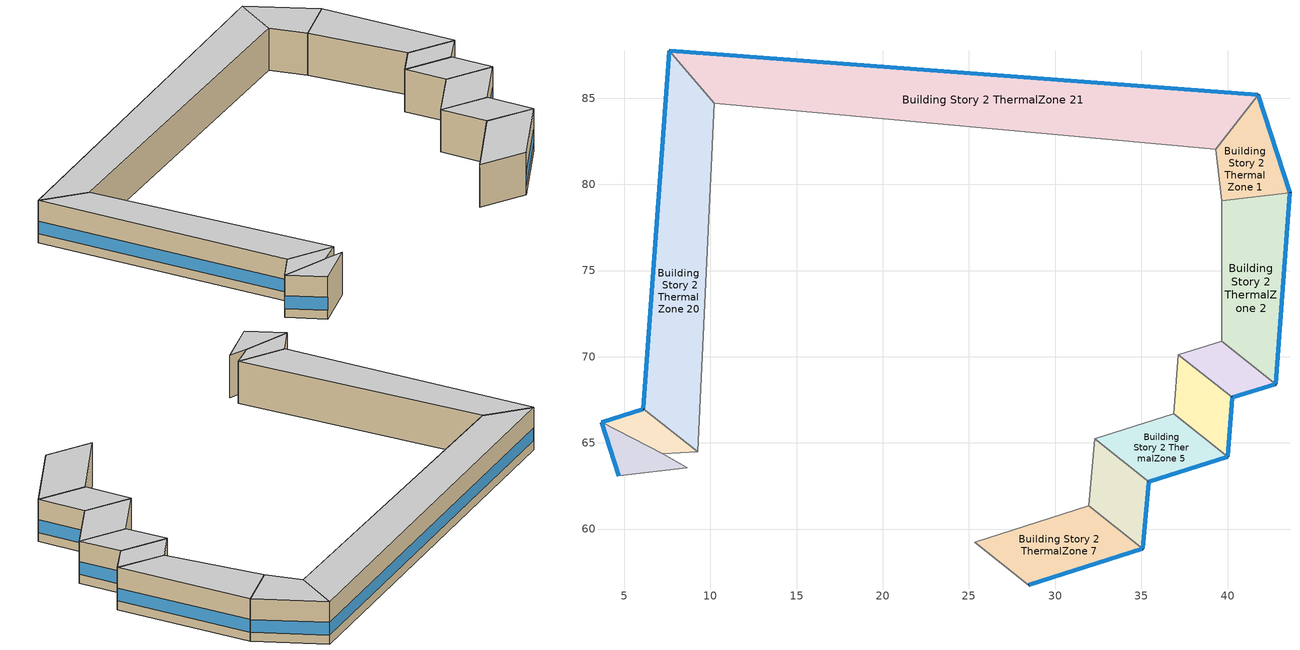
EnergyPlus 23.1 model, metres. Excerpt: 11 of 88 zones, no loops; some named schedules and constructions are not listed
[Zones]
Building Story 2 ThermalZone 1
 floor adiabatic (Typical Interior Floor): 41.78,85.18 43.63,79.52 39.65,79.04 39.31,82.04 z3.6
 wall outside (Typical Insulated Steel Framed Exterior Wall R-12.99): 43.63,79.52 41.78,85.18 z3.6:7.2
 wall adiabatic (Typical Interior Wall): 41.78,85.18 39.31,82.04 39.65,79.04 43.63,79.52 z3.6:7.2
 window (U 0.55 SHGC 0.25): 43.62,79.54 41.79,85.16 z4.36:5.45
 ceiling adiabatic (Typical Interior Ceiling): 39.31,82.04 39.65,79.04 43.63,79.52 41.78,85.18 z7.2
Building Story 2 ThermalZone 18
 floor adiabatic (Typical Interior Ceiling): 4.69,63.08 3.68,66.19 7.24,64.37 8.66,63.55 z3.6
 wall outside (Typical Insulated Steel Framed Exterior Wall R-12.99): 3.68,66.19 4.69,63.08 z3.6:7.2
 wall adiabatic (Typical Interior Wall): 4.69,63.08 8.66,63.55 7.24,64.37 3.68,66.19 z3.6:7.2
 window (U 0.55 SHGC 0.25): 3.69,66.17 4.68,63.11 z4.36:5.46
 ceiling adiabatic (Typical Interior Ceiling): 8.66,63.55 7.24,64.37 3.68,66.19 4.69,63.08 z7.2
Building Story 2 ThermalZone 19
 floor adiabatic (Typical Interior Ceiling): 3.68,66.19 6.11,66.97 9.26,64.5 7.24,64.37 z3.6
 wall outside (Typical Insulated Steel Framed Exterior Wall R-12.99): 6.11,66.97 3.68,66.19 z3.6:7.2
 wall adiabatic (Typical Interior Wall): 3.68,66.19 7.24,64.37 9.26,64.5 6.11,66.97 z3.6:7.2
 window (U 0.55 SHGC 0.25): 6.09,66.96 3.71,66.2 z4.36:5.46
 ceiling adiabatic (Typical Interior Ceiling): 7.24,64.37 9.26,64.5 6.11,66.97 3.68,66.19 z7.2
Building Story 2 ThermalZone 2
 floor adiabatic (Typical Interior Floor): 43.63,79.52 42.79,68.41 39.66,70.91 39.65,79.04 z3.6
 wall outside (Typical Insulated Steel Framed Exterior Wall R-12.99): 42.79,68.41 43.63,79.52 z3.6:7.2
 wall adiabatic (Typical Interior Wall): 43.63,79.52 39.65,79.04 39.66,70.91 42.79,68.41 z3.6:7.2
 window (U 0.55 SHGC 0.25): 42.79,68.44 43.62,79.49 z4.36:5.45
 ceiling adiabatic (Typical Interior Ceiling): 39.65,79.04 39.66,70.91 42.79,68.41 43.63,79.52 z7.2
Building Story 2 ThermalZone 20
 floor adiabatic (Typical Interior Ceiling): 6.11,66.97 7.62,87.74 10.23,84.71 9.26,64.5 z3.6
 wall outside (Typical Insulated Steel Framed Exterior Wall R-12.99): 7.62,87.74 6.11,66.97 z3.6:7.2
 wall adiabatic (Typical Interior Wall): 6.11,66.97 9.26,64.5 10.23,84.71 7.62,87.74 z3.6:7.2
 window (U 0.55 SHGC 0.25): 7.62,87.71 6.11,66.99 z4.36:5.44
 ceiling adiabatic (Typical Interior Ceiling): 9.26,64.5 10.23,84.71 7.62,87.74 6.11,66.97 z7.2
Building Story 2 ThermalZone 21
 floor adiabatic (Typical Interior Ceiling): 7.62,87.74 41.78,85.18 39.31,82.04 10.23,84.71 z3.6
 wall outside (Typical Insulated Steel Framed Exterior Wall R-12.99): 41.78,85.18 7.62,87.74 z3.6:7.2
 wall adiabatic (Typical Interior Wall): 7.62,87.74 10.23,84.71 39.31,82.04 41.78,85.18 z3.6:7.2
 window (U 0.55 SHGC 0.25): 41.76,85.19 7.65,87.74 z4.36:5.44
 ceiling adiabatic (Typical Interior Ceiling): 10.23,84.71 39.31,82.04 41.78,85.18 7.62,87.74 z7.2
Building Story 2 ThermalZone 3
 floor adiabatic (Typical Interior Floor): 42.79,68.41 40.28,67.64 37.15,70.13 39.66,70.91 z3.6
 wall outside (Typical Insulated Steel Framed Exterior Wall R-12.99): 40.28,67.64 42.79,68.41 z3.6:7.2
 wall adiabatic (Typical Interior Wall): 42.79,68.41 39.66,70.91 37.15,70.13 40.28,67.64 z3.6:7.2
 window (U 0.55 SHGC 0.25): 40.3,67.64 42.76,68.41 z4.36:5.46
 ceiling adiabatic (Typical Interior Ceiling): 39.66,70.91 37.15,70.13 40.28,67.64 42.79,68.41 z7.2
Building Story 2 ThermalZone 4
 floor adiabatic (Typical Interior Floor): 40.28,67.64 40.03,64.19 36.89,66.68 37.15,70.13 z3.6
 wall outside (Typical Insulated Steel Framed Exterior Wall R-12.99): 40.03,64.19 40.28,67.64 z3.6:7.2
 wall adiabatic (Typical Interior Wall): 40.28,67.64 37.15,70.13 36.89,66.68 40.03,64.19 z3.6:7.2
 window (U 0.55 SHGC 0.25): 40.03,64.22 40.27,67.61 z4.36:5.46
 ceiling adiabatic (Typical Interior Ceiling): 37.15,70.13 36.89,66.68 40.03,64.19 40.28,67.64 z7.2
Building Story 2 ThermalZone 5
 floor adiabatic (Typical Interior Floor): 40.03,64.19 35.42,62.75 32.3,65.25 36.89,66.68 z3.6
 wall outside (Typical Insulated Steel Framed Exterior Wall R-12.99): 35.42,62.75 40.03,64.19 z3.6:7.2
 wall adiabatic (Typical Interior Wall): 40.03,64.19 36.89,66.68 32.3,65.25 35.42,62.75 z3.6:7.2
 window (U 0.55 SHGC 0.25): 35.44,62.76 40,64.19 z4.36:5.45
 ceiling adiabatic (Typical Interior Ceiling): 36.89,66.68 32.3,65.25 35.42,62.75 40.03,64.19 z7.2
Building Story 2 ThermalZone 6
 floor adiabatic (Typical Interior Floor): 35.42,62.75 35.08,58.86 31.96,61.36 32.3,65.25 z3.6
 wall outside (Typical Insulated Steel Framed Exterior Wall R-12.99): 35.08,58.86 35.42,62.75 z3.6:7.2
 wall adiabatic (Typical Interior Wall): 35.42,62.75 32.3,65.25 31.96,61.36 35.08,58.86 z3.6:7.2
 window (U 0.55 SHGC 0.25): 35.09,58.89 35.42,62.72 z4.36:5.46
 ceiling adiabatic (Typical Interior Ceiling): 32.3,65.25 31.96,61.36 35.08,58.86 35.42,62.75 z7.2
Building Story 2 ThermalZone 7
 floor adiabatic (Typical Interior Floor): 35.08,58.86 28.47,56.75 25.33,59.23 31.96,61.36 z3.6
 wall outside (Typical Insulated Steel Framed Exterior Wall R-12.99): 28.47,56.75 35.08,58.86 z3.6:7.2
 wall adiabatic (Typical Interior Wall): 35.08,58.86 31.96,61.36 25.33,59.23 28.47,56.75 z3.6:7.2
 window (U 0.55 SHGC 0.25): 28.49,56.76 35.06,58.85 z4.36:5.45
 ceiling adiabatic (Typical Interior Ceiling): 31.96,61.36 25.33,59.23 28.47,56.75 35.08,58.86 z7.2
[Schedule:Week:Daily]
SchoolSecondary BLDG_LIGHT_OFFICE_SCH_2013 Week Rule - Jun28-Jul4: SchoolSecondary BLDG_LIGHT_OFFICE_SCH_2013 Wknd Day, SchoolSecondary BLDG_LIGHT_OFFICE_SCH_2013 Wkdy Day, SchoolSecondary BLDG_LIGHT_OFFICE_SCH_2013 Wkdy Day, SchoolSecondary BLDG_LIGHT_OFFICE_SCH_2013 Wkdy Day 1, SchoolSecondary BLDG_LIGHT_OFFICE_SCH_2013 Wkdy Day 1, SchoolSecondary BLDG_LIGHT_OFFICE_SCH_2013 Wkdy Day 1, SchoolSecondary BLDG_LIGHT_OFFICE_SCH_2013 Wknd Day 1, SchoolSecondary BLDG_LIGHT_OFFICE_SCH_2013 Default, SchoolSecondary BLDG_LIGHT_OFFICE_SCH_2013 Summer Design Day, SchoolSecondary BLDG_LIGHT_OFFICE_SCH_2013 Winter Design Day, SchoolSecondary BLDG_LIGHT_OFFICE_SCH_2013 Default, SchoolSecondary BLDG_LIGHT_OFFICE_SCH_2013 Default
SchoolSecondary BLDG_LIGHT_OFFICE_SCH_2013 Week Rule - Jul5-Aug29: SchoolSecondary BLDG_LIGHT_OFFICE_SCH_2013 Wknd Day 1, SchoolSecondary BLDG_LIGHT_OFFICE_SCH_2013 Wkdy Day 1, SchoolSecondary BLDG_LIGHT_OFFICE_SCH_2013 Wkdy Day 1, SchoolSecondary BLDG_LIGHT_OFFICE_SCH_2013 Wkdy Day 1, SchoolSecondary BLDG_LIGHT_OFFICE_SCH_2013 Wkdy Day 1, SchoolSecondary BLDG_LIGHT_OFFICE_SCH_2013 Wkdy Day 1, SchoolSecondary BLDG_LIGHT_OFFICE_SCH_2013 Wknd Day 1, SchoolSecondary BLDG_LIGHT_OFFICE_SCH_2013 Default, SchoolSecondary BLDG_LIGHT_OFFICE_SCH_2013 Summer Design Day, SchoolSecondary BLDG_LIGHT_OFFICE_SCH_2013 Winter Design Day, SchoolSecondary BLDG_LIGHT_OFFICE_SCH_2013 Default, SchoolSecondary BLDG_LIGHT_OFFICE_SCH_2013 Default
SchoolSecondary BLDG_LIGHT_OFFICE_SCH_2013 Week Rule - Aug30-Sep5: SchoolSecondary BLDG_LIGHT_OFFICE_SCH_2013 Wknd Day 1, SchoolSecondary BLDG_LIGHT_OFFICE_SCH_2013 Wkdy Day 1, SchoolSecondary BLDG_LIGHT_OFFICE_SCH_2013 Wkdy Day 2, SchoolSecondary BLDG_LIGHT_OFFICE_SCH_2013 Wkdy Day 2, SchoolSecondary BLDG_LIGHT_OFFICE_SCH_2013 Wkdy Day 2, SchoolSecondary BLDG_LIGHT_OFFICE_SCH_2013 Wkdy Day 2, SchoolSecondary BLDG_LIGHT_OFFICE_SCH_2013 Default, SchoolSecondary BLDG_LIGHT_OFFICE_SCH_2013 Default, SchoolSecondary BLDG_LIGHT_OFFICE_SCH_2013 Summer Design Day, SchoolSecondary BLDG_LIGHT_OFFICE_SCH_2013 Winter Design Day, SchoolSecondary BLDG_LIGHT_OFFICE_SCH_2013 Default, SchoolSecondary BLDG_LIGHT_OFFICE_SCH_2013 Default
SchoolSecondary BLDG_LIGHT_OFFICE_SCH_2013 Week Rule - Sep6-Dec31: SchoolSecondary BLDG_LIGHT_OFFICE_SCH_2013 Default, SchoolSecondary BLDG_LIGHT_OFFICE_SCH_2013 Wkdy Day 2, SchoolSecondary BLDG_LIGHT_OFFICE_SCH_2013 Wkdy Day 2, SchoolSecondary BLDG_LIGHT_OFFICE_SCH_2013 Wkdy Day 2, SchoolSecondary BLDG_LIGHT_OFFICE_SCH_2013 Wkdy Day 2, SchoolSecondary BLDG_LIGHT_OFFICE_SCH_2013 Wkdy Day 2, SchoolSecondary BLDG_LIGHT_OFFICE_SCH_2013 Default, SchoolSecondary BLDG_LIGHT_OFFICE_SCH_2013 Default, SchoolSecondary BLDG_LIGHT_OFFICE_SCH_2013 Summer Design Day, SchoolSecondary BLDG_LIGHT_OFFICE_SCH_2013 Winter Design Day, SchoolSecondary BLDG_LIGHT_OFFICE_SCH_2013 Default, SchoolSecondary BLDG_LIGHT_OFFICE_SCH_2013 Default
SchoolSecondary BLDG_LIGHT_BATH_SCH_2013 Week Rule - Jan1-Jan3: SchoolSecondary BLDG_LIGHT_BATH_SCH_2013 Wkdy Day, SchoolSecondary BLDG_LIGHT_BATH_SCH_2013 Wkdy Day, SchoolSecondary BLDG_LIGHT_BATH_SCH_2013 Wkdy Day, SchoolSecondary BLDG_LIGHT_BATH_SCH_2013 Wkdy Day, SchoolSecondary BLDG_LIGHT_BATH_SCH_2013 Wkdy Day, SchoolSecondary BLDG_LIGHT_BATH_SCH_2013 Wkdy Day, SchoolSecondary BLDG_LIGHT_BATH_SCH_2013 Wknd Day, SchoolSecondary BLDG_LIGHT_BATH_SCH_2013 Default, SchoolSecondary BLDG_LIGHT_BATH_SCH_2013 Summer Design Day, SchoolSecondary BLDG_LIGHT_BATH_SCH_2013 Winter Design Day, SchoolSecondary BLDG_LIGHT_BATH_SCH_2013 Default, SchoolSecondary BLDG_LIGHT_BATH_SCH_2013 Default
SchoolSecondary BLDG_LIGHT_BATH_SCH_2013 Week Rule - Jan4-Jun27: SchoolSecondary BLDG_LIGHT_BATH_SCH_2013 Wknd Day, SchoolSecondary BLDG_LIGHT_BATH_SCH_2013 Wkdy Day, SchoolSecondary BLDG_LIGHT_BATH_SCH_2013 Wkdy Day, SchoolSecondary BLDG_LIGHT_BATH_SCH_2013 Wkdy Day, SchoolSecondary BLDG_LIGHT_BATH_SCH_2013 Wkdy Day, SchoolSecondary BLDG_LIGHT_BATH_SCH_2013 Wkdy Day, SchoolSecondary BLDG_LIGHT_BATH_SCH_2013 Wknd Day, SchoolSecondary BLDG_LIGHT_BATH_SCH_2013 Default, SchoolSecondary BLDG_LIGHT_BATH_SCH_2013 Summer Design Day, SchoolSecondary BLDG_LIGHT_BATH_SCH_2013 Winter Design Day, SchoolSecondary BLDG_LIGHT_BATH_SCH_2013 Default, SchoolSecondary BLDG_LIGHT_BATH_SCH_2013 Default
SchoolSecondary BLDG_LIGHT_BATH_SCH_2013 Week Rule - Jun28-Jul4: SchoolSecondary BLDG_LIGHT_BATH_SCH_2013 Wknd Day, SchoolSecondary BLDG_LIGHT_BATH_SCH_2013 Wkdy Day, SchoolSecondary BLDG_LIGHT_BATH_SCH_2013 Wkdy Day, SchoolSecondary BLDG_LIGHT_BATH_SCH_2013 Wkdy Day 1, SchoolSecondary BLDG_LIGHT_BATH_SCH_2013 Wkdy Day 1, SchoolSecondary BLDG_LIGHT_BATH_SCH_2013 Wkdy Day 1, SchoolSecondary BLDG_LIGHT_BATH_SCH_2013 Wknd Day 1, SchoolSecondary BLDG_LIGHT_BATH_SCH_2013 Default, SchoolSecondary BLDG_LIGHT_BATH_SCH_2013 Summer Design Day, SchoolSecondary BLDG_LIGHT_BATH_SCH_2013 Winter Design Day, SchoolSecondary BLDG_LIGHT_BATH_SCH_2013 Default, SchoolSecondary BLDG_LIGHT_BATH_SCH_2013 Default
SchoolSecondary BLDG_LIGHT_BATH_SCH_2013 Week Rule - Jul5-Aug29: SchoolSecondary BLDG_LIGHT_BATH_SCH_2013 Wknd Day 1, SchoolSecondary BLDG_LIGHT_BATH_SCH_2013 Wkdy Day 1, SchoolSecondary BLDG_LIGHT_BATH_SCH_2013 Wkdy Day 1, SchoolSecondary BLDG_LIGHT_BATH_SCH_2013 Wkdy Day 1, SchoolSecondary BLDG_LIGHT_BATH_SCH_2013 Wkdy Day 1, SchoolSecondary BLDG_LIGHT_BATH_SCH_2013 Wkdy Day 1, SchoolSecondary BLDG_LIGHT_BATH_SCH_2013 Wknd Day 1, SchoolSecondary BLDG_LIGHT_BATH_SCH_2013 Default, SchoolSecondary BLDG_LIGHT_BATH_SCH_2013 Summer Design Day, SchoolSecondary BLDG_LIGHT_BATH_SCH_2013 Winter Design Day, SchoolSecondary BLDG_LIGHT_BATH_SCH_2013 Default, SchoolSecondary BLDG_LIGHT_BATH_SCH_2013 Default
SchoolSecondary BLDG_LIGHT_BATH_SCH_2013 Week Rule - Aug30-Sep5: SchoolSecondary BLDG_LIGHT_BATH_SCH_2013 Wknd Day 1, SchoolSecondary BLDG_LIGHT_BATH_SCH_2013 Wkdy Day 1, SchoolSecondary BLDG_LIGHT_BATH_SCH_2013 Wkdy Day 2, SchoolSecondary BLDG_LIGHT_BATH_SCH_2013 Wkdy Day 2, SchoolSecondary BLDG_LIGHT_BATH_SCH_2013 Wkdy Day 2, SchoolSecondary BLDG_LIGHT_BATH_SCH_2013 Wkdy Day 2, SchoolSecondary BLDG_LIGHT_BATH_SCH_2013 Default, SchoolSecondary BLDG_LIGHT_BATH_SCH_2013 Default, SchoolSecondary BLDG_LIGHT_BATH_SCH_2013 Summer Design Day, SchoolSecondary BLDG_LIGHT_BATH_SCH_2013 Winter Design Day, SchoolSecondary BLDG_LIGHT_BATH_SCH_2013 Default, SchoolSecondary BLDG_LIGHT_BATH_SCH_2013 Default
SchoolSecondary BLDG_LIGHT_BATH_SCH_2013 Week Rule - Sep6-Dec31: SchoolSecondary BLDG_LIGHT_BATH_SCH_2013 Default, SchoolSecondary BLDG_LIGHT_BATH_SCH_2013 Wkdy Day 2, SchoolSecondary BLDG_LIGHT_BATH_SCH_2013 Wkdy Day 2, SchoolSecondary BLDG_LIGHT_BATH_SCH_2013 Wkdy Day 2, SchoolSecondary BLDG_LIGHT_BATH_SCH_2013 Wkdy Day 2, SchoolSecondary BLDG_LIGHT_BATH_SCH_2013 Wkdy Day 2, SchoolSecondary BLDG_LIGHT_BATH_SCH_2013 Default, SchoolSecondary BLDG_LIGHT_BATH_SCH_2013 Default, SchoolSecondary BLDG_LIGHT_BATH_SCH_2013 Summer Design Day, SchoolSecondary BLDG_LIGHT_BATH_SCH_2013 Winter Design Day, SchoolSecondary BLDG_LIGHT_BATH_SCH_2013 Default, SchoolSecondary BLDG_LIGHT_BATH_SCH_2013 Default
SchoolSecondary BLDG_OCC_SCH_Auditorium Week Rule - Jan1-Jan3: SchoolSecondary BLDG_OCC_SCH_Auditorium Wkdy|SmrDsn Day, SchoolSecondary BLDG_OCC_SCH_Auditorium Wkdy|SmrDsn Day, SchoolSecondary BLDG_OCC_SCH_Auditorium Wkdy|SmrDsn Day, SchoolSecondary BLDG_OCC_SCH_Auditorium Wkdy|SmrDsn Day, SchoolSecondary BLDG_OCC_SCH_Auditorium Wkdy|SmrDsn Day, SchoolSecondary BLDG_OCC_SCH_Auditorium Wkdy|SmrDsn Day, SchoolSecondary BLDG_OCC_SCH_Auditorium Wknd Day, SchoolSecondary BLDG_OCC_SCH_Auditorium Default, SchoolSecondary BLDG_OCC_SCH_Auditorium Summer Design Day, SchoolSecondary BLDG_OCC_SCH_Auditorium Winter Design Day, SchoolSecondary BLDG_OCC_SCH_Auditorium Default, SchoolSecondary BLDG_OCC_SCH_Auditorium Default
SchoolSecondary BLDG_OCC_SCH_Auditorium Week Rule - Jan4-Jun27: SchoolSecondary BLDG_OCC_SCH_Auditorium Wknd Day, SchoolSecondary BLDG_OCC_SCH_Auditorium Wkdy|SmrDsn Day, SchoolSecondary BLDG_OCC_SCH_Auditorium Wkdy|SmrDsn Day, SchoolSecondary BLDG_OCC_SCH_Auditorium Wkdy|SmrDsn Day, SchoolSecondary BLDG_OCC_SCH_Auditorium Wkdy|SmrDsn Day, SchoolSecondary BLDG_OCC_SCH_Auditorium Wkdy|SmrDsn Day, SchoolSecondary BLDG_OCC_SCH_Auditorium Wknd Day, SchoolSecondary BLDG_OCC_SCH_Auditorium Default, SchoolSecondary BLDG_OCC_SCH_Auditorium Summer Design Day, SchoolSecondary BLDG_OCC_SCH_Auditorium Winter Design Day, SchoolSecondary BLDG_OCC_SCH_Auditorium Default, SchoolSecondary BLDG_OCC_SCH_Auditorium Default
SchoolSecondary BLDG_OCC_SCH_Auditorium Week Rule - Jun28-Jul4: SchoolSecondary BLDG_OCC_SCH_Auditorium Wknd Day, SchoolSecondary BLDG_OCC_SCH_Auditorium Wkdy|SmrDsn Day, SchoolSecondary BLDG_OCC_SCH_Auditorium Wkdy|SmrDsn Day, SchoolSecondary BLDG_OCC_SCH_Auditorium Wkdy|SmrDsn Day 1, SchoolSecondary BLDG_OCC_SCH_Auditorium Wkdy|SmrDsn Day 1, SchoolSecondary BLDG_OCC_SCH_Auditorium Wkdy|SmrDsn Day 1, SchoolSecondary BLDG_OCC_SCH_Auditorium Wknd Day 1, SchoolSecondary BLDG_OCC_SCH_Auditorium Default, SchoolSecondary BLDG_OCC_SCH_Auditorium Summer Design Day, SchoolSecondary BLDG_OCC_SCH_Auditorium Winter Design Day, SchoolSecondary BLDG_OCC_SCH_Auditorium Default, SchoolSecondary BLDG_OCC_SCH_Auditorium Default
SchoolSecondary BLDG_OCC_SCH_Auditorium Week Rule - Jul5-Aug29: SchoolSecondary BLDG_OCC_SCH_Auditorium Wknd Day 1, SchoolSecondary BLDG_OCC_SCH_Auditorium Wkdy|SmrDsn Day 1, SchoolSecondary BLDG_OCC_SCH_Auditorium Wkdy|SmrDsn Day 1, SchoolSecondary BLDG_OCC_SCH_Auditorium Wkdy|SmrDsn Day 1, SchoolSecondary BLDG_OCC_SCH_Auditorium Wkdy|SmrDsn Day 1, SchoolSecondary BLDG_OCC_SCH_Auditorium Wkdy|SmrDsn Day 1, SchoolSecondary BLDG_OCC_SCH_Auditorium Wknd Day 1, SchoolSecondary BLDG_OCC_SCH_Auditorium Default, SchoolSecondary BLDG_OCC_SCH_Auditorium Summer Design Day, SchoolSecondary BLDG_OCC_SCH_Auditorium Winter Design Day, SchoolSecondary BLDG_OCC_SCH_Auditorium Default, SchoolSecondary BLDG_OCC_SCH_Auditorium Default
SchoolSecondary BLDG_OCC_SCH_Auditorium Week Rule - Aug30-Sep5: SchoolSecondary BLDG_OCC_SCH_Auditorium Wknd Day 1, SchoolSecondary BLDG_OCC_SCH_Auditorium Wkdy|SmrDsn Day 1, SchoolSecondary BLDG_OCC_SCH_Auditorium Wkdy|SmrDsn Day 2, SchoolSecondary BLDG_OCC_SCH_Auditorium Wkdy|SmrDsn Day 2, SchoolSecondary BLDG_OCC_SCH_Auditorium Wkdy|SmrDsn Day 2, SchoolSecondary BLDG_OCC_SCH_Auditorium Wkdy|SmrDsn Day 2, SchoolSecondary BLDG_OCC_SCH_Auditorium Default, SchoolSecondary BLDG_OCC_SCH_Auditorium Default, SchoolSecondary BLDG_OCC_SCH_Auditorium Summer Design Day, SchoolSecondary BLDG_OCC_SCH_Auditorium Winter Design Day, SchoolSecondary BLDG_OCC_SCH_Auditorium Default, SchoolSecondary BLDG_OCC_SCH_Auditorium Default
SchoolSecondary BLDG_OCC_SCH_Auditorium Week Rule - Sep6-Dec31: SchoolSecondary BLDG_OCC_SCH_Auditorium Default, SchoolSecondary BLDG_OCC_SCH_Auditorium Wkdy|SmrDsn Day 2, SchoolSecondary BLDG_OCC_SCH_Auditorium Wkdy|SmrDsn Day 2, SchoolSecondary BLDG_OCC_SCH_Auditorium Wkdy|SmrDsn Day 2, SchoolSecondary BLDG_OCC_SCH_Auditorium Wkdy|SmrDsn Day 2, SchoolSecondary BLDG_OCC_SCH_Auditorium Wkdy|SmrDsn Day 2, SchoolSecondary BLDG_OCC_SCH_Auditorium Default, SchoolSecondary BLDG_OCC_SCH_Auditorium Default, SchoolSecondary BLDG_OCC_SCH_Auditorium Summer Design Day, SchoolSecondary BLDG_OCC_SCH_Auditorium Winter Design Day, SchoolSecondary BLDG_OCC_SCH_Auditorium Default, SchoolSecondary BLDG_OCC_SCH_Auditorium Default
SchoolSecondary BLDG_OCC_SCH_Cafeteria Week Rule - Jan1-Jan3: SchoolSecondary BLDG_OCC_SCH_Cafeteria Wkdy|SmrDsn Day, SchoolSecondary BLDG_OCC_SCH_Cafeteria Wkdy|SmrDsn Day, SchoolSecondary BLDG_OCC_SCH_Cafeteria Wkdy|SmrDsn Day, SchoolSecondary BLDG_OCC_SCH_Cafeteria Wkdy|SmrDsn Day, SchoolSecondary BLDG_OCC_SCH_Cafeteria Wkdy|SmrDsn Day, SchoolSecondary BLDG_OCC_SCH_Cafeteria Wkdy|SmrDsn Day, SchoolSecondary BLDG_OCC_SCH_Cafeteria Wknd Day, SchoolSecondary BLDG_OCC_SCH_Cafeteria Default, SchoolSecondary BLDG_OCC_SCH_Cafeteria Summer Design Day, SchoolSecondary BLDG_OCC_SCH_Cafeteria Winter Design Day, SchoolSecondary BLDG_OCC_SCH_Cafeteria Default, SchoolSecondary BLDG_OCC_SCH_Cafeteria Default
SchoolSecondary BLDG_OCC_SCH_Cafeteria Week Rule - Jan4-Jun27: SchoolSecondary BLDG_OCC_SCH_Cafeteria Wknd Day, SchoolSecondary BLDG_OCC_SCH_Cafeteria Wkdy|SmrDsn Day, SchoolSecondary BLDG_OCC_SCH_Cafeteria Wkdy|SmrDsn Day, SchoolSecondary BLDG_OCC_SCH_Cafeteria Wkdy|SmrDsn Day, SchoolSecondary BLDG_OCC_SCH_Cafeteria Wkdy|SmrDsn Day, SchoolSecondary BLDG_OCC_SCH_Cafeteria Wkdy|SmrDsn Day, SchoolSecondary BLDG_OCC_SCH_Cafeteria Wknd Day, SchoolSecondary BLDG_OCC_SCH_Cafeteria Default, SchoolSecondary BLDG_OCC_SCH_Cafeteria Summer Design Day, SchoolSecondary BLDG_OCC_SCH_Cafeteria Winter Design Day, SchoolSecondary BLDG_OCC_SCH_Cafeteria Default, SchoolSecondary BLDG_OCC_SCH_Cafeteria Default
SchoolSecondary BLDG_OCC_SCH_Cafeteria Week Rule - Jun28-Jul4: SchoolSecondary BLDG_OCC_SCH_Cafeteria Wknd Day, SchoolSecondary BLDG_OCC_SCH_Cafeteria Wkdy|SmrDsn Day, SchoolSecondary BLDG_OCC_SCH_Cafeteria Wkdy|SmrDsn Day, SchoolSecondary BLDG_OCC_SCH_Cafeteria Wkdy|SmrDsn Day 1, SchoolSecondary BLDG_OCC_SCH_Cafeteria Wkdy|SmrDsn Day 1, SchoolSecondary BLDG_OCC_SCH_Cafeteria Wkdy|SmrDsn Day 1, SchoolSecondary BLDG_OCC_SCH_Cafeteria Wknd Day 1, SchoolSecondary BLDG_OCC_SCH_Cafeteria Default, SchoolSecondary BLDG_OCC_SCH_Cafeteria Summer Design Day, SchoolSecondary BLDG_OCC_SCH_Cafeteria Winter Design Day, SchoolSecondary BLDG_OCC_SCH_Cafeteria Default, SchoolSecondary BLDG_OCC_SCH_Cafeteria Default
SchoolSecondary BLDG_OCC_SCH_Cafeteria Week Rule - Jul5-Aug29: SchoolSecondary BLDG_OCC_SCH_Cafeteria Wknd Day 1, SchoolSecondary BLDG_OCC_SCH_Cafeteria Wkdy|SmrDsn Day 1, SchoolSecondary BLDG_OCC_SCH_Cafeteria Wkdy|SmrDsn Day 1, SchoolSecondary BLDG_OCC_SCH_Cafeteria Wkdy|SmrDsn Day 1, SchoolSecondary BLDG_OCC_SCH_Cafeteria Wkdy|SmrDsn Day 1, SchoolSecondary BLDG_OCC_SCH_Cafeteria Wkdy|SmrDsn Day 1, SchoolSecondary BLDG_OCC_SCH_Cafeteria Wknd Day 1, SchoolSecondary BLDG_OCC_SCH_Cafeteria Default, SchoolSecondary BLDG_OCC_SCH_Cafeteria Summer Design Day, SchoolSecondary BLDG_OCC_SCH_Cafeteria Winter Design Day, SchoolSecondary BLDG_OCC_SCH_Cafeteria Default, SchoolSecondary BLDG_OCC_SCH_Cafeteria Default
SchoolSecondary BLDG_OCC_SCH_Cafeteria Week Rule - Aug30-Sep5: SchoolSecondary BLDG_OCC_SCH_Cafeteria Wknd Day 1, SchoolSecondary BLDG_OCC_SCH_Cafeteria Wkdy|SmrDsn Day 1, SchoolSecondary BLDG_OCC_SCH_Cafeteria Wkdy|SmrDsn Day 2, SchoolSecondary BLDG_OCC_SCH_Cafeteria Wkdy|SmrDsn Day 2, SchoolSecondary BLDG_OCC_SCH_Cafeteria Wkdy|SmrDsn Day 2, SchoolSecondary BLDG_OCC_SCH_Cafeteria Wkdy|SmrDsn Day 2, SchoolSecondary BLDG_OCC_SCH_Cafeteria Default, SchoolSecondary BLDG_OCC_SCH_Cafeteria Default, SchoolSecondary BLDG_OCC_SCH_Cafeteria Summer Design Day, SchoolSecondary BLDG_OCC_SCH_Cafeteria Winter Design Day, SchoolSecondary BLDG_OCC_SCH_Cafeteria Default, SchoolSecondary BLDG_OCC_SCH_Cafeteria Default
SchoolSecondary BLDG_OCC_SCH_Cafeteria Week Rule - Sep6-Dec31: SchoolSecondary BLDG_OCC_SCH_Cafeteria Default, SchoolSecondary BLDG_OCC_SCH_Cafeteria Wkdy|SmrDsn Day 2, SchoolSecondary BLDG_OCC_SCH_Cafeteria Wkdy|SmrDsn Day 2, SchoolSecondary BLDG_OCC_SCH_Cafeteria Wkdy|SmrDsn Day 2, SchoolSecondary BLDG_OCC_SCH_Cafeteria Wkdy|SmrDsn Day 2, SchoolSecondary BLDG_OCC_SCH_Cafeteria Wkdy|SmrDsn Day 2, SchoolSecondary BLDG_OCC_SCH_Cafeteria Default, SchoolSecondary BLDG_OCC_SCH_Cafeteria Default, SchoolSecondary BLDG_OCC_SCH_Cafeteria Summer Design Day, SchoolSecondary BLDG_OCC_SCH_Cafeteria Winter Design Day, SchoolSecondary BLDG_OCC_SCH_Cafeteria Default, SchoolSecondary BLDG_OCC_SCH_Cafeteria Default
SchoolSecondary BLDG_OCC_SCH_Extend Week Rule - Jan1-Jan3: SchoolSecondary BLDG_OCC_SCH_Extend Wkdy|SmrDsn Day, SchoolSecondary BLDG_OCC_SCH_Extend Wkdy|SmrDsn Day, SchoolSecondary BLDG_OCC_SCH_Extend Wkdy|SmrDsn Day, SchoolSecondary BLDG_OCC_SCH_Extend Wkdy|SmrDsn Day, SchoolSecondary BLDG_OCC_SCH_Extend Wkdy|SmrDsn Day, SchoolSecondary BLDG_OCC_SCH_Extend Wkdy|SmrDsn Day, SchoolSecondary BLDG_OCC_SCH_Extend Wknd Day, SchoolSecondary BLDG_OCC_SCH_Extend Default, SchoolSecondary BLDG_OCC_SCH_Extend Summer Design Day, SchoolSecondary BLDG_OCC_SCH_Extend Winter Design Day, SchoolSecondary BLDG_OCC_SCH_Extend Default, SchoolSecondary BLDG_OCC_SCH_Extend Default
SchoolSecondary BLDG_OCC_SCH_Extend Week Rule - Jan4-Jun27: SchoolSecondary BLDG_OCC_SCH_Extend Wknd Day, SchoolSecondary BLDG_OCC_SCH_Extend Wkdy|SmrDsn Day, SchoolSecondary BLDG_OCC_SCH_Extend Wkdy|SmrDsn Day, SchoolSecondary BLDG_OCC_SCH_Extend Wkdy|SmrDsn Day, SchoolSecondary BLDG_OCC_SCH_Extend Wkdy|SmrDsn Day, SchoolSecondary BLDG_OCC_SCH_Extend Wkdy|SmrDsn Day, SchoolSecondary BLDG_OCC_SCH_Extend Wknd Day, SchoolSecondary BLDG_OCC_SCH_Extend Default, SchoolSecondary BLDG_OCC_SCH_Extend Summer Design Day, SchoolSecondary BLDG_OCC_SCH_Extend Winter Design Day, SchoolSecondary BLDG_OCC_SCH_Extend Default, SchoolSecondary BLDG_OCC_SCH_Extend Default
SchoolSecondary BLDG_OCC_SCH_Extend Week Rule - Jun28-Jul4: SchoolSecondary BLDG_OCC_SCH_Extend Wknd Day, SchoolSecondary BLDG_OCC_SCH_Extend Wkdy|SmrDsn Day, SchoolSecondary BLDG_OCC_SCH_Extend Wkdy|SmrDsn Day, SchoolSecondary BLDG_OCC_SCH_Extend Wkdy|SmrDsn Day 1, SchoolSecondary BLDG_OCC_SCH_Extend Wkdy|SmrDsn Day 1, SchoolSecondary BLDG_OCC_SCH_Extend Wkdy|SmrDsn Day 1, SchoolSecondary BLDG_OCC_SCH_Extend Wknd Day 1, SchoolSecondary BLDG_OCC_SCH_Extend Default, SchoolSecondary BLDG_OCC_SCH_Extend Summer Design Day, SchoolSecondary BLDG_OCC_SCH_Extend Winter Design Day, SchoolSecondary BLDG_OCC_SCH_Extend Default, SchoolSecondary BLDG_OCC_SCH_Extend Default
SchoolSecondary BLDG_OCC_SCH_Extend Week Rule - Jul5-Aug29: SchoolSecondary BLDG_OCC_SCH_Extend Wknd Day 1, SchoolSecondary BLDG_OCC_SCH_Extend Wkdy|SmrDsn Day 1, SchoolSecondary BLDG_OCC_SCH_Extend Wkdy|SmrDsn Day 1, SchoolSecondary BLDG_OCC_SCH_Extend Wkdy|SmrDsn Day 1, SchoolSecondary BLDG_OCC_SCH_Extend Wkdy|SmrDsn Day 1, SchoolSecondary BLDG_OCC_SCH_Extend Wkdy|SmrDsn Day 1, SchoolSecondary BLDG_OCC_SCH_Extend Wknd Day 1, SchoolSecondary BLDG_OCC_SCH_Extend Default, SchoolSecondary BLDG_OCC_SCH_Extend Summer Design Day, SchoolSecondary BLDG_OCC_SCH_Extend Winter Design Day, SchoolSecondary BLDG_OCC_SCH_Extend Default, SchoolSecondary BLDG_OCC_SCH_Extend Default
SchoolSecondary BLDG_OCC_SCH_Extend Week Rule - Aug30-Sep5: SchoolSecondary BLDG_OCC_SCH_Extend Wknd Day 1, SchoolSecondary BLDG_OCC_SCH_Extend Wkdy|SmrDsn Day 1, SchoolSecondary BLDG_OCC_SCH_Extend Wkdy|SmrDsn Day 2, SchoolSecondary BLDG_OCC_SCH_Extend Wkdy|SmrDsn Day 2, SchoolSecondary BLDG_OCC_SCH_Extend Wkdy|SmrDsn Day 2, SchoolSecondary BLDG_OCC_SCH_Extend Wkdy|SmrDsn Day 2, SchoolSecondary BLDG_OCC_SCH_Extend Default, SchoolSecondary BLDG_OCC_SCH_Extend Default, SchoolSecondary BLDG_OCC_SCH_Extend Summer Design Day, SchoolSecondary BLDG_OCC_SCH_Extend Winter Design Day, SchoolSecondary BLDG_OCC_SCH_Extend Default, SchoolSecondary BLDG_OCC_SCH_Extend Default
SchoolSecondary BLDG_OCC_SCH_Extend Week Rule - Sep6-Dec31: SchoolSecondary BLDG_OCC_SCH_Extend Default, SchoolSecondary BLDG_OCC_SCH_Extend Wkdy|SmrDsn Day 2, SchoolSecondary BLDG_OCC_SCH_Extend Wkdy|SmrDsn Day 2, SchoolSecondary BLDG_OCC_SCH_Extend Wkdy|SmrDsn Day 2, SchoolSecondary BLDG_OCC_SCH_Extend Wkdy|SmrDsn Day 2, SchoolSecondary BLDG_OCC_SCH_Extend Wkdy|SmrDsn Day 2, SchoolSecondary BLDG_OCC_SCH_Extend Default, SchoolSecondary BLDG_OCC_SCH_Extend Default, SchoolSecondary BLDG_OCC_SCH_Extend Summer Design Day, SchoolSecondary BLDG_OCC_SCH_Extend Winter Design Day, SchoolSecondary BLDG_OCC_SCH_Extend Default, SchoolSecondary BLDG_OCC_SCH_Extend Default
SchoolSecondary BLDG_OCC_SCH_Offices Week Rule - Jan1-Jan3: SchoolSecondary BLDG_OCC_SCH_Offices Wkdy|SmrDsn Day, SchoolSecondary BLDG_OCC_SCH_Offices Wkdy|SmrDsn Day, SchoolSecondary BLDG_OCC_SCH_Offices Wkdy|SmrDsn Day, SchoolSecondary BLDG_OCC_SCH_Offices Wkdy|SmrDsn Day, SchoolSecondary BLDG_OCC_SCH_Offices Wkdy|SmrDsn Day, SchoolSecondary BLDG_OCC_SCH_Offices Wkdy|SmrDsn Day, SchoolSecondary BLDG_OCC_SCH_Offices Wknd Day, SchoolSecondary BLDG_OCC_SCH_Offices Default, SchoolSecondary BLDG_OCC_SCH_Offices Summer Design Day, SchoolSecondary BLDG_OCC_SCH_Offices Winter Design Day, SchoolSecondary BLDG_OCC_SCH_Offices Default, SchoolSecondary BLDG_OCC_SCH_Offices Default
SchoolSecondary BLDG_OCC_SCH_Offices Week Rule - Jan4-Jun27: SchoolSecondary BLDG_OCC_SCH_Offices Wknd Day, SchoolSecondary BLDG_OCC_SCH_Offices Wkdy|SmrDsn Day, SchoolSecondary BLDG_OCC_SCH_Offices Wkdy|SmrDsn Day, SchoolSecondary BLDG_OCC_SCH_Offices Wkdy|SmrDsn Day, SchoolSecondary BLDG_OCC_SCH_Offices Wkdy|SmrDsn Day, SchoolSecondary BLDG_OCC_SCH_Offices Wkdy|SmrDsn Day, SchoolSecondary BLDG_OCC_SCH_Offices Wknd Day, SchoolSecondary BLDG_OCC_SCH_Offices Default, SchoolSecondary BLDG_OCC_SCH_Offices Summer Design Day, SchoolSecondary BLDG_OCC_SCH_Offices Winter Design Day, SchoolSecondary BLDG_OCC_SCH_Offices Default, SchoolSecondary BLDG_OCC_SCH_Offices Default
SchoolSecondary BLDG_OCC_SCH_Offices Week Rule - Jun28-Jul4: SchoolSecondary BLDG_OCC_SCH_Offices Wknd Day, SchoolSecondary BLDG_OCC_SCH_Offices Wkdy|SmrDsn Day, SchoolSecondary BLDG_OCC_SCH_Offices Wkdy|SmrDsn Day, SchoolSecondary BLDG_OCC_SCH_Offices Wkdy|SmrDsn Day 1, SchoolSecondary BLDG_OCC_SCH_Offices Wkdy|SmrDsn Day 1, SchoolSecondary BLDG_OCC_SCH_Offices Wkdy|SmrDsn Day 1, SchoolSecondary BLDG_OCC_SCH_Offices Wknd Day 1, SchoolSecondary BLDG_OCC_SCH_Offices Default, SchoolSecondary BLDG_OCC_SCH_Offices Summer Design Day, SchoolSecondary BLDG_OCC_SCH_Offices Winter Design Day, SchoolSecondary BLDG_OCC_SCH_Offices Default, SchoolSecondary BLDG_OCC_SCH_Offices Default
SchoolSecondary BLDG_OCC_SCH_Offices Week Rule - Jul5-Aug29: SchoolSecondary BLDG_OCC_SCH_Offices Wknd Day 1, SchoolSecondary BLDG_OCC_SCH_Offices Wkdy|SmrDsn Day 1, SchoolSecondary BLDG_OCC_SCH_Offices Wkdy|SmrDsn Day 1, SchoolSecondary BLDG_OCC_SCH_Offices Wkdy|SmrDsn Day 1, SchoolSecondary BLDG_OCC_SCH_Offices Wkdy|SmrDsn Day 1, SchoolSecondary BLDG_OCC_SCH_Offices Wkdy|SmrDsn Day 1, SchoolSecondary BLDG_OCC_SCH_Offices Wknd Day 1, SchoolSecondary BLDG_OCC_SCH_Offices Default, SchoolSecondary BLDG_OCC_SCH_Offices Summer Design Day, SchoolSecondary BLDG_OCC_SCH_Offices Winter Design Day, SchoolSecondary BLDG_OCC_SCH_Offices Default, SchoolSecondary BLDG_OCC_SCH_Offices Default
SchoolSecondary BLDG_OCC_SCH_Offices Week Rule - Aug30-Sep5: SchoolSecondary BLDG_OCC_SCH_Offices Wknd Day 1, SchoolSecondary BLDG_OCC_SCH_Offices Wkdy|SmrDsn Day 1, SchoolSecondary BLDG_OCC_SCH_Offices Wkdy|SmrDsn Day 2, SchoolSecondary BLDG_OCC_SCH_Offices Wkdy|SmrDsn Day 2, SchoolSecondary BLDG_OCC_SCH_Offices Wkdy|SmrDsn Day 2, SchoolSecondary BLDG_OCC_SCH_Offices Wkdy|SmrDsn Day 2, SchoolSecondary BLDG_OCC_SCH_Offices Default, SchoolSecondary BLDG_OCC_SCH_Offices Default, SchoolSecondary BLDG_OCC_SCH_Offices Summer Design Day, SchoolSecondary BLDG_OCC_SCH_Offices Winter Design Day, SchoolSecondary BLDG_OCC_SCH_Offices Default, SchoolSecondary BLDG_OCC_SCH_Offices Default
SchoolSecondary BLDG_OCC_SCH_Offices Week Rule - Sep6-Dec31: SchoolSecondary BLDG_OCC_SCH_Offices Default, SchoolSecondary BLDG_OCC_SCH_Offices Wkdy|SmrDsn Day 2, SchoolSecondary BLDG_OCC_SCH_Offices Wkdy|SmrDsn Day 2, SchoolSecondary BLDG_OCC_SCH_Offices Wkdy|SmrDsn Day 2, SchoolSecondary BLDG_OCC_SCH_Offices Wkdy|SmrDsn Day 2, SchoolSecondary BLDG_OCC_SCH_Offices Wkdy|SmrDsn Day 2, SchoolSecondary BLDG_OCC_SCH_Offices Default, SchoolSecondary BLDG_OCC_SCH_Offices Default, SchoolSecondary BLDG_OCC_SCH_Offices Summer Design Day, SchoolSecondary BLDG_OCC_SCH_Offices Winter Design Day, SchoolSecondary BLDG_OCC_SCH_Offices Default, SchoolSecondary BLDG_OCC_SCH_Offices Default
Elevator Schedule 3 Week Rule - Jan1-Jan3: 75 space(s) Occ Sch Thursday 19, 75 space(s) Occ Sch Thursday 19, 75 space(s) Occ Sch Thursday 19, 75 space(s) Occ Sch Thursday 19, 75 space(s) Occ Sch Thursday 19, 75 space(s) Occ Sch Friday 19, 75 space(s) Occ Sch Saturday 3, 75 space(s) Occ Sch Default 3, 75 space(s) Occ Sch Summer Design Day 3, 75 space(s) Occ Sch Winter Design Day 3, 75 space(s) Occ Sch Default 3, 75 space(s) Occ Sch Default 3
Elevator Schedule 3 Week Rule - Jan4-Jun13: 75 space(s) Occ Sch Sunday 3, 75 space(s) Occ Sch Default 3, 75 space(s) Occ Sch Tuesday 19, 75 space(s) Occ Sch Wednesday 19, 75 space(s) Occ Sch Thursday 19, 75 space(s) Occ Sch Friday 19, 75 space(s) Occ Sch Saturday 3, 75 space(s) Occ Sch Default 3, 75 space(s) Occ Sch Summer Design Day 3, 75 space(s) Occ Sch Winter Design Day 3, 75 space(s) Occ Sch Default 3, 75 space(s) Occ Sch Default 3
Elevator Schedule 3 Week Rule - Jun14-Jun20: 75 space(s) Occ Sch Sunday 3, 75 space(s) Occ Sch Default 3, 75 space(s) Occ Sch Tuesday 18, 75 space(s) Occ Sch Wednesday 18, 75 space(s) Occ Sch Thursday 18, 75 space(s) Occ Sch Friday 18, 75 space(s) Occ Sch Saturday 3, 75 space(s) Occ Sch Default 3, 75 space(s) Occ Sch Summer Design Day 3, 75 space(s) Occ Sch Winter Design Day 3, 75 space(s) Occ Sch Default 3, 75 space(s) Occ Sch Default 3
Elevator Schedule 3 Week Rule - Jun21-Jun27: 75 space(s) Occ Sch Sunday 3, 75 space(s) Occ Sch Monday 16, 75 space(s) Occ Sch Tuesday 18, 75 space(s) Occ Sch Wednesday 18, 75 space(s) Occ Sch Thursday 18, 75 space(s) Occ Sch Friday 18, 75 space(s) Occ Sch Saturday 3, 75 space(s) Occ Sch Default 3, 75 space(s) Occ Sch Summer Design Day 3, 75 space(s) Occ Sch Winter Design Day 3, 75 space(s) Occ Sch Default 3, 75 space(s) Occ Sch Default 3
Elevator Schedule 3 Week Rule - Jun28-Jul4: 75 space(s) Occ Sch Sunday 3, 75 space(s) Occ Sch Monday 16, 75 space(s) Occ Sch Tuesday 18, 75 space(s) Occ Sch Wednesday 17, 75 space(s) Occ Sch Thursday 17, 75 space(s) Occ Sch Friday 17, 75 space(s) Occ Sch Saturday 3, 75 space(s) Occ Sch Default 3, 75 space(s) Occ Sch Summer Design Day 3, 75 space(s) Occ Sch Winter Design Day 3, 75 space(s) Occ Sch Default 3, 75 space(s) Occ Sch Default 3
Elevator Schedule 3 Week Rule - Jul5-Aug29: 75 space(s) Occ Sch Sunday 3, 75 space(s) Occ Sch Monday 15, 75 space(s) Occ Sch Tuesday 17, 75 space(s) Occ Sch Wednesday 17, 75 space(s) Occ Sch Thursday 17, 75 space(s) Occ Sch Friday 17, 75 space(s) Occ Sch Saturday 3, 75 space(s) Occ Sch Default 3, 75 space(s) Occ Sch Summer Design Day 3, 75 space(s) Occ Sch Winter Design Day 3, 75 space(s) Occ Sch Default 3, 75 space(s) Occ Sch Default 3
Elevator Schedule 3 Week Rule - Aug30-Sep5: 75 space(s) Occ Sch Sunday 3, 75 space(s) Occ Sch Monday 15, 75 space(s) Occ Sch Tuesday 16, 75 space(s) Occ Sch Wednesday 16, 75 space(s) Occ Sch Thursday 16, 75 space(s) Occ Sch Friday 16, 75 space(s) Occ Sch Saturday 3, 75 space(s) Occ Sch Default 3, 75 space(s) Occ Sch Summer Design Day 3, 75 space(s) Occ Sch Winter Design Day 3, 75 space(s) Occ Sch Default 3, 75 space(s) Occ Sch Default 3
Elevator Schedule 3 Week Rule - Sep6-Sep12: 75 space(s) Occ Sch Sunday 3, 75 space(s) Occ Sch Monday 14, 75 space(s) Occ Sch Tuesday 16, 75 space(s) Occ Sch Wednesday 16, 75 space(s) Occ Sch Thursday 16, 75 space(s) Occ Sch Friday 16, 75 space(s) Occ Sch Saturday 3, 75 space(s) Occ Sch Default 3, 75 space(s) Occ Sch Summer Design Day 3, 75 space(s) Occ Sch Winter Design Day 3, 75 space(s) Occ Sch Default 3, 75 space(s) Occ Sch Default 3
Elevator Schedule 3 Week Rule - Sep13-Sep19: 75 space(s) Occ Sch Sunday 3, 75 space(s) Occ Sch Monday 14, 75 space(s) Occ Sch Tuesday 16, 75 space(s) Occ Sch Wednesday 15, 75 space(s) Occ Sch Thursday 15, 75 space(s) Occ Sch Friday 15, 75 space(s) Occ Sch Saturday 3, 75 space(s) Occ Sch Default 3, 75 space(s) Occ Sch Summer Design Day 3, 75 space(s) Occ Sch Winter Design Day 3, 75 space(s) Occ Sch Default 3, 75 space(s) Occ Sch Default 3
Elevator Schedule 3 Week Rule - Sep20-Dec31: 75 space(s) Occ Sch Sunday 3, 75 space(s) Occ Sch Monday 13, 75 space(s) Occ Sch Tuesday 15, 75 space(s) Occ Sch Wednesday 15, 75 space(s) Occ Sch Thursday 15, 75 space(s) Occ Sch Friday 15, 75 space(s) Occ Sch Saturday 3, 75 space(s) Occ Sch Default 3, 75 space(s) Occ Sch Summer Design Day 3, 75 space(s) Occ Sch Winter Design Day 3, 75 space(s) Occ Sch Default 3, 75 space(s) Occ Sch Default 3
Elevator Schedule 1 Week Rule - Jan1-Jan3: 75 space(s) Occ Sch Thursday 9, 75 space(s) Occ Sch Thursday 9, 75 space(s) Occ Sch Thursday 9, 75 space(s) Occ Sch Thursday 9, 75 space(s) Occ Sch Thursday 9, 75 space(s) Occ Sch Friday 9, 75 space(s) Occ Sch Saturday 1, 75 space(s) Occ Sch Default 1, 75 space(s) Occ Sch Summer Design Day 1, 75 space(s) Occ Sch Winter Design Day 1, 75 space(s) Occ Sch Default 1, 75 space(s) Occ Sch Default 1
Elevator Schedule 1 Week Rule - Jan4-Jun13: 75 space(s) Occ Sch Sunday 1, 75 space(s) Occ Sch Default 1, 75 space(s) Occ Sch Tuesday 9, 75 space(s) Occ Sch Wednesday 9, 75 space(s) Occ Sch Thursday 9, 75 space(s) Occ Sch Friday 9, 75 space(s) Occ Sch Saturday 1, 75 space(s) Occ Sch Default 1, 75 space(s) Occ Sch Summer Design Day 1, 75 space(s) Occ Sch Winter Design Day 1, 75 space(s) Occ Sch Default 1, 75 space(s) Occ Sch Default 1
Elevator Schedule 1 Week Rule - Jun14-Jun20: 75 space(s) Occ Sch Sunday 1, 75 space(s) Occ Sch Default 1, 75 space(s) Occ Sch Tuesday 8, 75 space(s) Occ Sch Wednesday 8, 75 space(s) Occ Sch Thursday 8, 75 space(s) Occ Sch Friday 8, 75 space(s) Occ Sch Saturday 1, 75 space(s) Occ Sch Default 1, 75 space(s) Occ Sch Summer Design Day 1, 75 space(s) Occ Sch Winter Design Day 1, 75 space(s) Occ Sch Default 1, 75 space(s) Occ Sch Default 1
Elevator Schedule 1 Week Rule - Jun21-Jun27: 75 space(s) Occ Sch Sunday 1, 75 space(s) Occ Sch Monday 8, 75 space(s) Occ Sch Tuesday 8, 75 space(s) Occ Sch Wednesday 8, 75 space(s) Occ Sch Thursday 8, 75 space(s) Occ Sch Friday 8, 75 space(s) Occ Sch Saturday 1, 75 space(s) Occ Sch Default 1, 75 space(s) Occ Sch Summer Design Day 1, 75 space(s) Occ Sch Winter Design Day 1, 75 space(s) Occ Sch Default 1, 75 space(s) Occ Sch Default 1
Elevator Schedule 1 Week Rule - Jun28-Jul4: 75 space(s) Occ Sch Sunday 1, 75 space(s) Occ Sch Monday 8, 75 space(s) Occ Sch Tuesday 8, 75 space(s) Occ Sch Wednesday 7, 75 space(s) Occ Sch Thursday 7, 75 space(s) Occ Sch Friday 7, 75 space(s) Occ Sch Saturday 1, 75 space(s) Occ Sch Default 1, 75 space(s) Occ Sch Summer Design Day 1, 75 space(s) Occ Sch Winter Design Day 1, 75 space(s) Occ Sch Default 1, 75 space(s) Occ Sch Default 1
Elevator Schedule 1 Week Rule - Jul5-Aug29: 75 space(s) Occ Sch Sunday 1, 75 space(s) Occ Sch Monday 7, 75 space(s) Occ Sch Tuesday 7, 75 space(s) Occ Sch Wednesday 7, 75 space(s) Occ Sch Thursday 7, 75 space(s) Occ Sch Friday 7, 75 space(s) Occ Sch Saturday 1, 75 space(s) Occ Sch Default 1, 75 space(s) Occ Sch Summer Design Day 1, 75 space(s) Occ Sch Winter Design Day 1, 75 space(s) Occ Sch Default 1, 75 space(s) Occ Sch Default 1
Elevator Schedule 1 Week Rule - Aug30-Sep5: 75 space(s) Occ Sch Sunday 1, 75 space(s) Occ Sch Monday 7, 75 space(s) Occ Sch Tuesday 6, 75 space(s) Occ Sch Wednesday 6, 75 space(s) Occ Sch Thursday 6, 75 space(s) Occ Sch Friday 6, 75 space(s) Occ Sch Saturday 1, 75 space(s) Occ Sch Default 1, 75 space(s) Occ Sch Summer Design Day 1, 75 space(s) Occ Sch Winter Design Day 1, 75 space(s) Occ Sch Default 1, 75 space(s) Occ Sch Default 1
Elevator Schedule 1 Week Rule - Sep6-Sep12: 75 space(s) Occ Sch Sunday 1, 75 space(s) Occ Sch Monday 6, 75 space(s) Occ Sch Tuesday 6, 75 space(s) Occ Sch Wednesday 6, 75 space(s) Occ Sch Thursday 6, 75 space(s) Occ Sch Friday 6, 75 space(s) Occ Sch Saturday 1, 75 space(s) Occ Sch Default 1, 75 space(s) Occ Sch Summer Design Day 1, 75 space(s) Occ Sch Winter Design Day 1, 75 space(s) Occ Sch Default 1, 75 space(s) Occ Sch Default 1
Elevator Schedule 1 Week Rule - Sep13-Sep19: 75 space(s) Occ Sch Sunday 1, 75 space(s) Occ Sch Monday 6, 75 space(s) Occ Sch Tuesday 6, 75 space(s) Occ Sch Wednesday 5, 75 space(s) Occ Sch Thursday 5, 75 space(s) Occ Sch Friday 5, 75 space(s) Occ Sch Saturday 1, 75 space(s) Occ Sch Default 1, 75 space(s) Occ Sch Summer Design Day 1, 75 space(s) Occ Sch Winter Design Day 1, 75 space(s) Occ Sch Default 1, 75 space(s) Occ Sch Default 1
Elevator Schedule 1 Week Rule - Sep20-Dec31: 75 space(s) Occ Sch Sunday 1, 75 space(s) Occ Sch Monday 5, 75 space(s) Occ Sch Tuesday 5, 75 space(s) Occ Sch Wednesday 5, 75 space(s) Occ Sch Thursday 5, 75 space(s) Occ Sch Friday 5, 75 space(s) Occ Sch Saturday 1, 75 space(s) Occ Sch Default 1, 75 space(s) Occ Sch Summer Design Day 1, 75 space(s) Occ Sch Winter Design Day 1, 75 space(s) Occ Sch Default 1, 75 space(s) Occ Sch Default 1
Elevator Schedule 2 Week Rule - Jan1-Jan3: 75 space(s) Occ Sch Thursday 14, 75 space(s) Occ Sch Thursday 14, 75 space(s) Occ Sch Thursday 14, 75 space(s) Occ Sch Thursday 14, 75 space(s) Occ Sch Thursday 14, 75 space(s) Occ Sch Friday 14, 75 space(s) Occ Sch Saturday 2, 75 space(s) Occ Sch Default 2, 75 space(s) Occ Sch Summer Design Day 2, 75 space(s) Occ Sch Winter Design Day 2, 75 space(s) Occ Sch Default 2, 75 space(s) Occ Sch Default 2
Elevator Schedule 2 Week Rule - Jan4-Jun13: 75 space(s) Occ Sch Sunday 2, 75 space(s) Occ Sch Default 2, 75 space(s) Occ Sch Tuesday 14, 75 space(s) Occ Sch Wednesday 14, 75 space(s) Occ Sch Thursday 14, 75 space(s) Occ Sch Friday 14, 75 space(s) Occ Sch Saturday 2, 75 space(s) Occ Sch Default 2, 75 space(s) Occ Sch Summer Design Day 2, 75 space(s) Occ Sch Winter Design Day 2, 75 space(s) Occ Sch Default 2, 75 space(s) Occ Sch Default 2
Elevator Schedule 2 Week Rule - Jun14-Jun20: 75 space(s) Occ Sch Sunday 2, 75 space(s) Occ Sch Default 2, 75 space(s) Occ Sch Tuesday 13, 75 space(s) Occ Sch Wednesday 13, 75 space(s) Occ Sch Thursday 13, 75 space(s) Occ Sch Friday 13, 75 space(s) Occ Sch Saturday 2, 75 space(s) Occ Sch Default 2, 75 space(s) Occ Sch Summer Design Day 2, 75 space(s) Occ Sch Winter Design Day 2, 75 space(s) Occ Sch Default 2, 75 space(s) Occ Sch Default 2
Elevator Schedule 2 Week Rule - Jun21-Jun27: 75 space(s) Occ Sch Sunday 2, 75 space(s) Occ Sch Monday 12, 75 space(s) Occ Sch Tuesday 13, 75 space(s) Occ Sch Wednesday 13, 75 space(s) Occ Sch Thursday 13, 75 space(s) Occ Sch Friday 13, 75 space(s) Occ Sch Saturday 2, 75 space(s) Occ Sch Default 2, 75 space(s) Occ Sch Summer Design Day 2, 75 space(s) Occ Sch Winter Design Day 2, 75 space(s) Occ Sch Default 2, 75 space(s) Occ Sch Default 2
Elevator Schedule 2 Week Rule - Jun28-Jul4: 75 space(s) Occ Sch Sunday 2, 75 space(s) Occ Sch Monday 12, 75 space(s) Occ Sch Tuesday 13, 75 space(s) Occ Sch Wednesday 12, 75 space(s) Occ Sch Thursday 12, 75 space(s) Occ Sch Friday 12, 75 space(s) Occ Sch Saturday 2, 75 space(s) Occ Sch Default 2, 75 space(s) Occ Sch Summer Design Day 2, 75 space(s) Occ Sch Winter Design Day 2, 75 space(s) Occ Sch Default 2, 75 space(s) Occ Sch Default 2
Elevator Schedule 2 Week Rule - Jul5-Aug29: 75 space(s) Occ Sch Sunday 2, 75 space(s) Occ Sch Monday 11, 75 space(s) Occ Sch Tuesday 12, 75 space(s) Occ Sch Wednesday 12, 75 space(s) Occ Sch Thursday 12, 75 space(s) Occ Sch Friday 12, 75 space(s) Occ Sch Saturday 2, 75 space(s) Occ Sch Default 2, 75 space(s) Occ Sch Summer Design Day 2, 75 space(s) Occ Sch Winter Design Day 2, 75 space(s) Occ Sch Default 2, 75 space(s) Occ Sch Default 2
Elevator Schedule 2 Week Rule - Aug30-Sep5: 75 space(s) Occ Sch Sunday 2, 75 space(s) Occ Sch Monday 11, 75 space(s) Occ Sch Tuesday 11, 75 space(s) Occ Sch Wednesday 11, 75 space(s) Occ Sch Thursday 11, 75 space(s) Occ Sch Friday 11, 75 space(s) Occ Sch Saturday 2, 75 space(s) Occ Sch Default 2, 75 space(s) Occ Sch Summer Design Day 2, 75 space(s) Occ Sch Winter Design Day 2, 75 space(s) Occ Sch Default 2, 75 space(s) Occ Sch Default 2
Elevator Schedule 2 Week Rule - Sep6-Sep12: 75 space(s) Occ Sch Sunday 2, 75 space(s) Occ Sch Monday 10, 75 space(s) Occ Sch Tuesday 11, 75 space(s) Occ Sch Wednesday 11, 75 space(s) Occ Sch Thursday 11, 75 space(s) Occ Sch Friday 11, 75 space(s) Occ Sch Saturday 2, 75 space(s) Occ Sch Default 2, 75 space(s) Occ Sch Summer Design Day 2, 75 space(s) Occ Sch Winter Design Day 2, 75 space(s) Occ Sch Default 2, 75 space(s) Occ Sch Default 2
Elevator Schedule 2 Week Rule - Sep13-Sep19: 75 space(s) Occ Sch Sunday 2, 75 space(s) Occ Sch Monday 10, 75 space(s) Occ Sch Tuesday 11, 75 space(s) Occ Sch Wednesday 10, 75 space(s) Occ Sch Thursday 10, 75 space(s) Occ Sch Friday 10, 75 space(s) Occ Sch Saturday 2, 75 space(s) Occ Sch Default 2, 75 space(s) Occ Sch Summer Design Day 2, 75 space(s) Occ Sch Winter Design Day 2, 75 space(s) Occ Sch Default 2, 75 space(s) Occ Sch Default 2
Elevator Schedule 2 Week Rule - Sep20-Dec31: 75 space(s) Occ Sch Sunday 2, 75 space(s) Occ Sch Monday 9, 75 space(s) Occ Sch Tuesday 10, 75 space(s) Occ Sch Wednesday 10, 75 space(s) Occ Sch Thursday 10, 75 space(s) Occ Sch Friday 10, 75 space(s) Occ Sch Saturday 2, 75 space(s) Occ Sch Default 2, 75 space(s) Occ Sch Summer Design Day 2, 75 space(s) Occ Sch Winter Design Day 2, 75 space(s) Occ Sch Default 2, 75 space(s) Occ Sch Default 2
DataCenter_EQUIP_SCH Week Rule - Jan1-Jan31: DataCenter_EQUIP_SCH Wknd|Wkdy|Hol Day, DataCenter_EQUIP_SCH Wknd|Wkdy|Hol Day, DataCenter_EQUIP_SCH Wknd|Wkdy|Hol Day, DataCenter_EQUIP_SCH Wknd|Wkdy|Hol Day, DataCenter_EQUIP_SCH Wknd|Wkdy|Hol Day, DataCenter_EQUIP_SCH Wknd|Wkdy|Hol Day, DataCenter_EQUIP_SCH Wknd|Wkdy|Hol Day, Schedule Day 3, DataCenter_EQUIP_SCH Summer Design Day, DataCenter_EQUIP_SCH Winter Design Day 11, Schedule Day 3, Schedule Day 3
DataCenter_EQUIP_SCH Week Rule - Feb1-Feb28: DataCenter_EQUIP_SCH Wknd|Wkdy|Hol Day 1, DataCenter_EQUIP_SCH Wknd|Wkdy|Hol Day 1, DataCenter_EQUIP_SCH Wknd|Wkdy|Hol Day 1, DataCenter_EQUIP_SCH Wknd|Wkdy|Hol Day 1, DataCenter_EQUIP_SCH Wknd|Wkdy|Hol Day 1, DataCenter_EQUIP_SCH Wknd|Wkdy|Hol Day 1, DataCenter_EQUIP_SCH Wknd|Wkdy|Hol Day 1, Schedule Day 3, DataCenter_EQUIP_SCH Summer Design Day, DataCenter_EQUIP_SCH Winter Design Day 11, Schedule Day 3, Schedule Day 3
DataCenter_EQUIP_SCH Week Rule - Mar1-Mar28: DataCenter_EQUIP_SCH Wknd|Wkdy|Hol Day 2, DataCenter_EQUIP_SCH Wknd|Wkdy|Hol Day 2, DataCenter_EQUIP_SCH Wknd|Wkdy|Hol Day 2, DataCenter_EQUIP_SCH Wknd|Wkdy|Hol Day 2, DataCenter_EQUIP_SCH Wknd|Wkdy|Hol Day 2, DataCenter_EQUIP_SCH Wknd|Wkdy|Hol Day 2, DataCenter_EQUIP_SCH Wknd|Wkdy|Hol Day 2, Schedule Day 3, DataCenter_EQUIP_SCH Summer Design Day, DataCenter_EQUIP_SCH Winter Design Day 11, Schedule Day 3, Schedule Day 3
DataCenter_EQUIP_SCH Week Rule - Mar29-Apr4: DataCenter_EQUIP_SCH Wknd|Wkdy|Hol Day 2, DataCenter_EQUIP_SCH Wknd|Wkdy|Hol Day 2, DataCenter_EQUIP_SCH Wknd|Wkdy|Hol Day 2, DataCenter_EQUIP_SCH Wknd|Wkdy|Hol Day 3, DataCenter_EQUIP_SCH Wknd|Wkdy|Hol Day 3, DataCenter_EQUIP_SCH Wknd|Wkdy|Hol Day 3, DataCenter_EQUIP_SCH Wknd|Wkdy|Hol Day 3, Schedule Day 3, DataCenter_EQUIP_SCH Summer Design Day, DataCenter_EQUIP_SCH Winter Design Day 11, Schedule Day 3, Schedule Day 3
DataCenter_EQUIP_SCH Week Rule - Apr5-Apr25: DataCenter_EQUIP_SCH Wknd|Wkdy|Hol Day 3, DataCenter_EQUIP_SCH Wknd|Wkdy|Hol Day 3, DataCenter_EQUIP_SCH Wknd|Wkdy|Hol Day 3, DataCenter_EQUIP_SCH Wknd|Wkdy|Hol Day 3, DataCenter_EQUIP_SCH Wknd|Wkdy|Hol Day 3, DataCenter_EQUIP_SCH Wknd|Wkdy|Hol Day 3, DataCenter_EQUIP_SCH Wknd|Wkdy|Hol Day 3, Schedule Day 3, DataCenter_EQUIP_SCH Summer Design Day, DataCenter_EQUIP_SCH Winter Design Day 11, Schedule Day 3, Schedule Day 3
DataCenter_EQUIP_SCH Week Rule - Apr26-May2: DataCenter_EQUIP_SCH Wknd|Wkdy|Hol Day 3, DataCenter_EQUIP_SCH Wknd|Wkdy|Hol Day 3, DataCenter_EQUIP_SCH Wknd|Wkdy|Hol Day 3, DataCenter_EQUIP_SCH Wknd|Wkdy|Hol Day 3, DataCenter_EQUIP_SCH Wknd|Wkdy|Hol Day 3, DataCenter_EQUIP_SCH Wknd|Wkdy|Hol Day 4, DataCenter_EQUIP_SCH Wknd|Wkdy|Hol Day 4, Schedule Day 3, DataCenter_EQUIP_SCH Summer Design Day, DataCenter_EQUIP_SCH Winter Design Day 11, Schedule Day 3, Schedule Day 3
DataCenter_EQUIP_SCH Week Rule - May3-May30: DataCenter_EQUIP_SCH Wknd|Wkdy|Hol Day 4, DataCenter_EQUIP_SCH Wknd|Wkdy|Hol Day 4, DataCenter_EQUIP_SCH Wknd|Wkdy|Hol Day 4, DataCenter_EQUIP_SCH Wknd|Wkdy|Hol Day 4, DataCenter_EQUIP_SCH Wknd|Wkdy|Hol Day 4, DataCenter_EQUIP_SCH Wknd|Wkdy|Hol Day 4, DataCenter_EQUIP_SCH Wknd|Wkdy|Hol Day 4, Schedule Day 3, DataCenter_EQUIP_SCH Summer Design Day, DataCenter_EQUIP_SCH Winter Design Day 11, Schedule Day 3, Schedule Day 3
